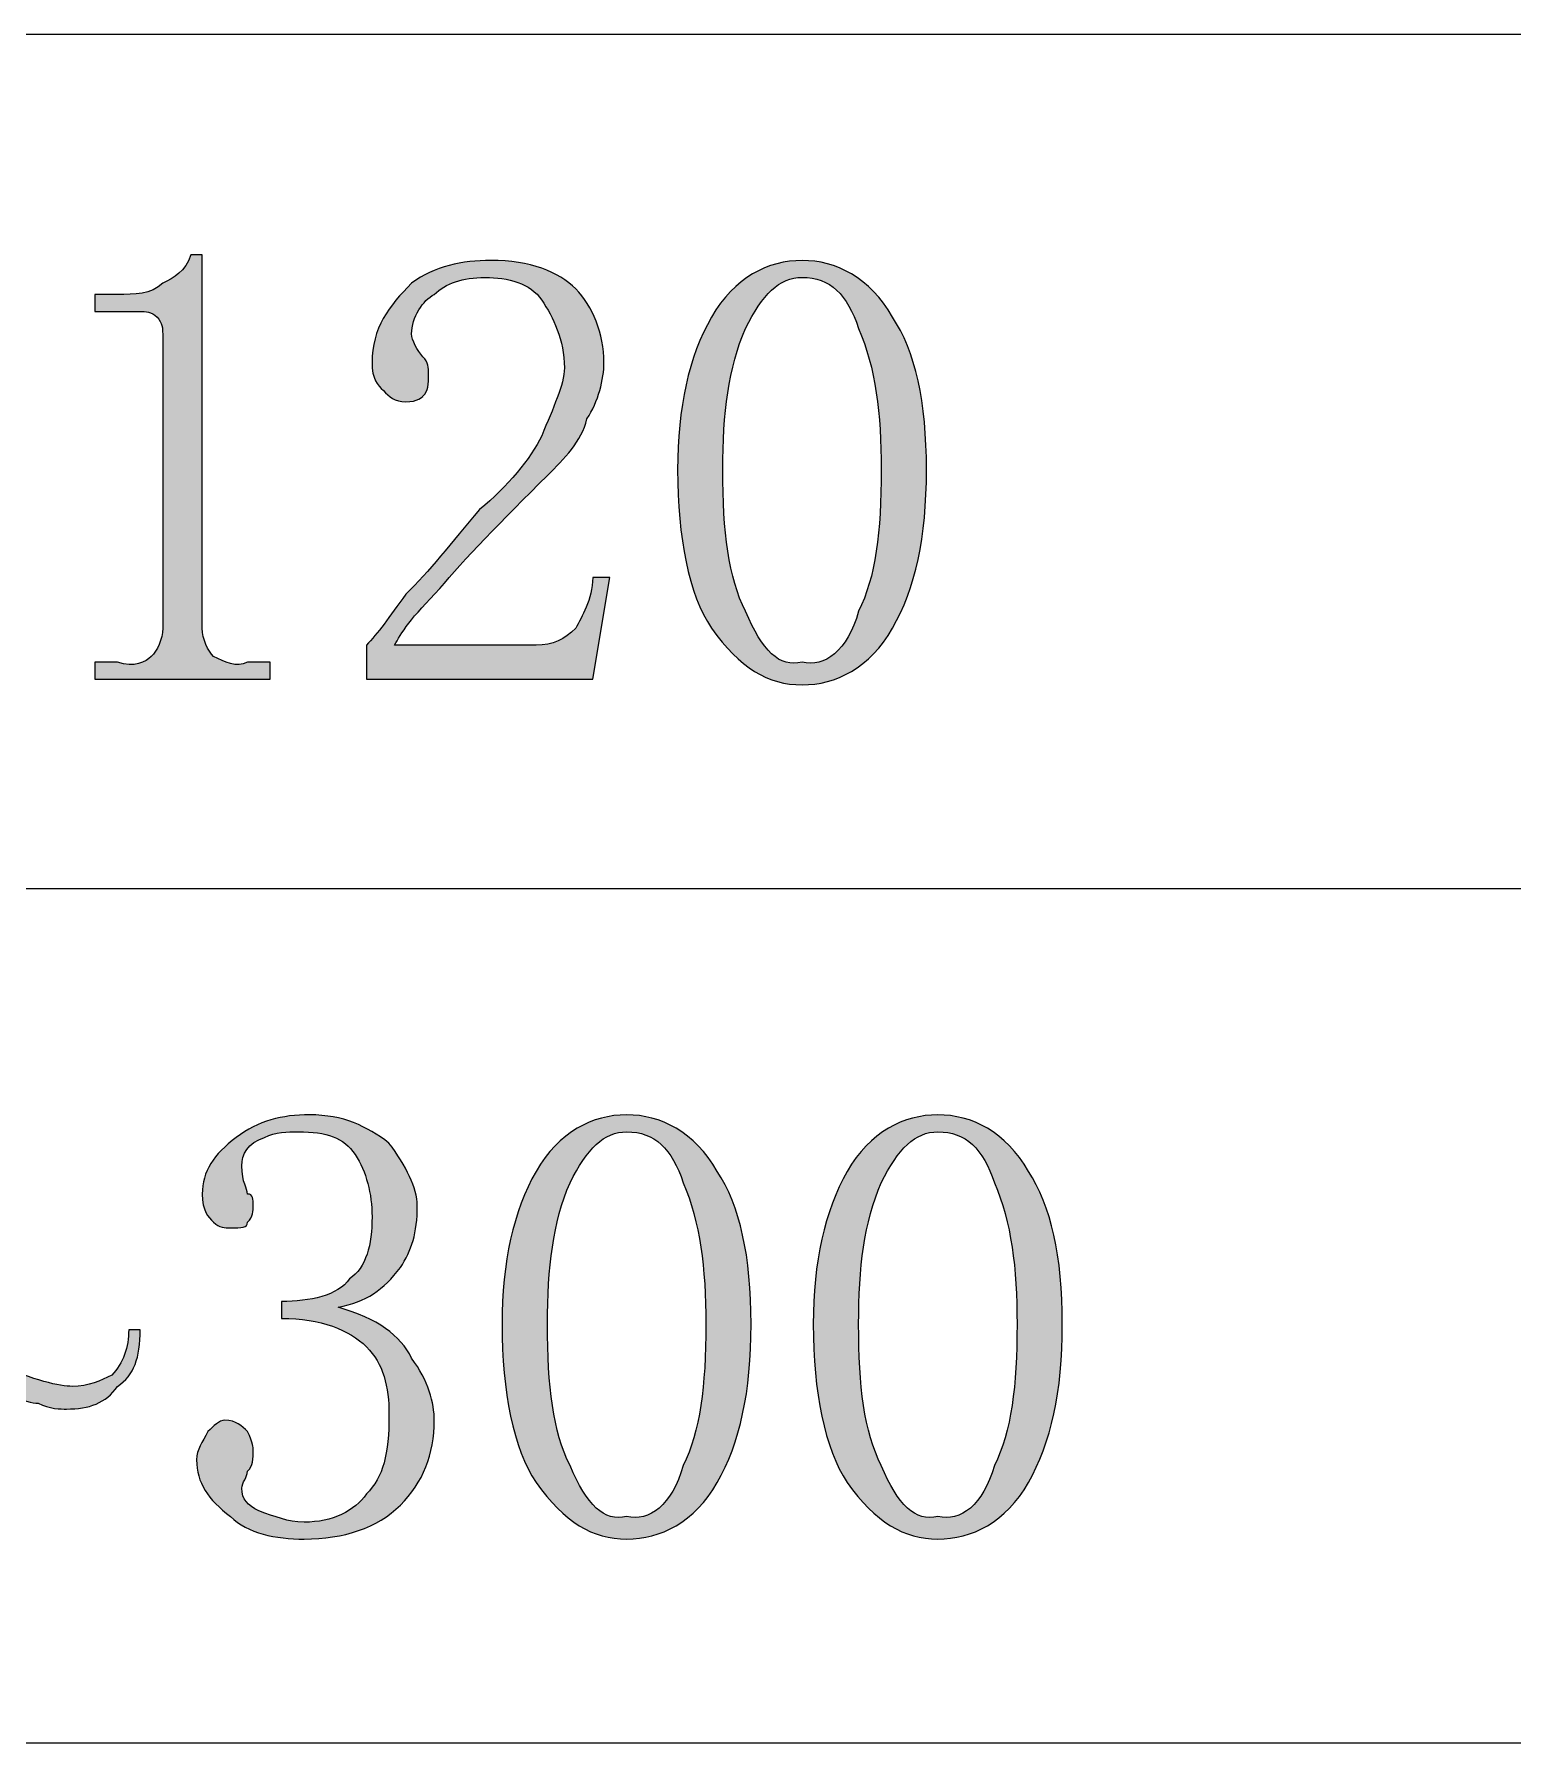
# Model space of a CAD drawing. Header units: millimetres. Extents: x 0 to 297, y 0 to 208.
# Drawn here: x 137.68 to 142.69, y 6.61 to 12.4 of the extents above; entities that cross this region are included whole.
import ezdxf

# ---------------------------------------------------------------- set-up
doc = ezdxf.new("R2010")
doc.units = ezdxf.units.MM

msp = doc.modelspace()

# ---------------------------------------------------------------- hatches: boundary and pattern name
h = msp.add_hatch(color=7)
edge = h.paths.add_edge_path(flags=0)
edge.add_spline(control_points=[(138.249731, 11.652901), (138.249731, 11.652901), (138.249731, 10.388193), (138.249731, 10.388193), (138.249731, 10.34974), (138.268781, 10.311288), (138.288183, 10.292238), (138.326283, 10.273188), (138.364736, 10.253785), (138.403189, 10.273188), (138.403189, 10.273188), (138.479742, 10.273188), (138.479742, 10.273188), (138.479742, 10.273188), (138.479742, 10.215685), (138.479742, 10.215685), (138.479742, 10.215685), (137.885664, 10.215685), (137.885664, 10.215685), (137.885664, 10.215685), (137.885664, 10.273188), (137.885664, 10.273188), (137.885664, 10.273188), (137.962217, 10.273188), (137.962217, 10.273188), (138.019719, 10.253785), (138.058172, 10.273188), (138.077222, 10.292238), (138.096625, 10.311288), (138.115675, 10.34974), (138.115675, 10.388193), (138.115675, 10.388193), (138.115675, 11.38479), (138.115675, 11.38479), (138.115675, 11.40384), (138.115675, 11.42289), (138.096625, 11.44194), (138.077222, 11.461343), (138.058172, 11.461343), (138.039122, 11.461343), (138.039122, 11.461343), (137.885664, 11.461343), (137.885664, 11.461343), (137.885664, 11.461343), (137.885664, 11.518846), (137.885664, 11.518846), (137.885664, 11.518846), (137.962217, 11.518846), (137.962217, 11.518846), (138.019719, 11.518846), (138.077222, 11.518846), (138.115675, 11.556946), (138.153775, 11.576349), (138.192228, 11.595399), (138.211278, 11.652901), (138.211278, 11.652901), (138.249731, 11.652901), (138.249731, 11.652901), (138.249731, 11.652901), (138.249731, 11.652901), (138.249731, 11.652901)], knot_values=[0, 0, 0, 0, 1, 1, 1, 2, 2, 2, 3, 3, 3, 4, 4, 4, 5, 5, 5, 6, 6, 6, 7, 7, 7, 8, 8, 8, 9, 9, 9, 10, 10, 10, 11, 11, 11, 12, 12, 12, 13, 13, 13, 14, 14, 14, 15, 15, 15, 16, 16, 16, 17, 17, 17, 18, 18, 18, 19, 19, 19, 20, 20, 20, 20], degree=3, periodic=1)
edge = h.paths.add_edge_path(flags=0)
edge.add_spline(control_points=[(139.476339, 11.269785), (139.476339, 11.365388), (139.437886, 11.44194), (139.399786, 11.499796), (139.361333, 11.556946), (139.284781, 11.576349), (139.207875, 11.576349), (139.131322, 11.576349), (139.073819, 11.556946), (139.035719, 11.518846), (138.997267, 11.499796), (138.958814, 11.44194), (138.958814, 11.38479), (138.958814, 11.365388), (138.978217, 11.327288), (138.997267, 11.307885), (139.016317, 11.288835), (139.016317, 11.269785), (139.016317, 11.250382), (139.016317, 11.212282), (139.016317, 11.192879), (138.997267, 11.173829), (138.997267, 11.173829), (138.978217, 11.154779), (138.939764, 11.154779), (138.901311, 11.154779), (138.882261, 11.173829), (138.863211, 11.192879), (138.843808, 11.212282), (138.824758, 11.231332), (138.824758, 11.288835), (138.824758, 11.40384), (138.882261, 11.480393), (138.958814, 11.556946), (139.035719, 11.614449), (139.131322, 11.633851), (139.227278, 11.633851), (139.361333, 11.633851), (139.457289, 11.595399), (139.514792, 11.537896), (139.572294, 11.480393), (139.610394, 11.38479), (139.610394, 11.288835), (139.610394, 11.231332), (139.591344, 11.154779), (139.552892, 11.097276), (139.533842, 11.020371), (139.476339, 10.962868), (139.418836, 10.905365), (139.265378, 10.75226), (139.131322, 10.617851), (139.054769, 10.522249), (138.958814, 10.426293), (138.920714, 10.36879), (138.901311, 10.33069), (138.901311, 10.33069), (139.380383, 10.33069), (139.380383, 10.33069), (139.437886, 10.33069), (139.476339, 10.34974), (139.514792, 10.388193), (139.533842, 10.426293), (139.572294, 10.483796), (139.572294, 10.560349), (139.572294, 10.560349), (139.629797, 10.560349), (139.629797, 10.560349), (139.629797, 10.560349), (139.572294, 10.215685), (139.572294, 10.215685), (139.572294, 10.215685), (138.805708, 10.215685), (138.805708, 10.215685), (138.805708, 10.215685), (138.805708, 10.33069), (138.805708, 10.33069), (138.843808, 10.36879), (138.882261, 10.426293), (138.939764, 10.503199), (139.016317, 10.579751), (139.093222, 10.675354), (139.188825, 10.79036), (139.284781, 10.867265), (139.361333, 10.962868), (139.399786, 11.039774), (139.437886, 11.135376), (139.476339, 11.212282), (139.476339, 11.269785), (139.476339, 11.269785), (139.476339, 11.269785), (139.476339, 11.269785), (139.476339, 11.269785), (139.476339, 11.269785), (139.476339, 11.269785)], knot_values=[0, 0, 0, 0, 1, 1, 1, 2, 2, 2, 3, 3, 3, 4, 4, 4, 5, 5, 5, 6, 6, 6, 7, 7, 7, 8, 8, 8, 9, 9, 9, 10, 10, 10, 11, 11, 11, 12, 12, 12, 13, 13, 13, 14, 14, 14, 15, 15, 15, 16, 16, 16, 17, 17, 17, 18, 18, 18, 19, 19, 19, 20, 20, 20, 21, 21, 21, 22, 22, 22, 23, 23, 23, 24, 24, 24, 25, 25, 25, 26, 26, 26, 27, 27, 27, 28, 28, 28, 29, 29, 29, 30, 30, 30, 31, 31, 31, 31], degree=3, periodic=1)
edge = h.paths.add_edge_path(flags=0)
edge.add_spline(control_points=[(140.281378, 11.576349), (140.204472, 11.576349), (140.147322, 11.518846), (140.089819, 11.40384), (140.032317, 11.269785), (140.012914, 11.116326), (140.012914, 10.924768), (140.012914, 10.713807), (140.032317, 10.560349), (140.089819, 10.445343), (140.147322, 10.311288), (140.204472, 10.253785), (140.281378, 10.273188), (140.357931, 10.253785), (140.434483, 10.311288), (140.472936, 10.445343), (140.530439, 10.560349), (140.549489, 10.713807), (140.549489, 10.924768), (140.549489, 11.116326), (140.530439, 11.269785), (140.472936, 11.40384), (140.434483, 11.518846), (140.376981, 11.576349), (140.281378, 11.576349), (140.281378, 11.576349), (140.281378, 11.576349), (140.281378, 11.576349), (140.281378, 11.576349), (140.281378, 11.576349), (140.281378, 11.576349)], knot_values=[0, 0, 0, 0, 1, 1, 1, 2, 2, 2, 3, 3, 3, 4, 4, 4, 5, 5, 5, 6, 6, 6, 7, 7, 7, 8, 8, 8, 9, 9, 9, 10, 10, 10, 10], degree=3, periodic=1)
edge = h.paths.add_edge_path(flags=0)
edge.add_spline(control_points=[(140.281378, 10.196282), (140.166372, 10.196282), (140.070417, 10.253785), (139.974814, 10.388193), (139.897908, 10.503199), (139.859808, 10.694757), (139.859808, 10.924768), (139.859808, 11.135376), (139.897908, 11.307885), (139.974814, 11.44194), (140.051367, 11.576349), (140.166372, 11.633851), (140.281378, 11.633851), (140.396383, 11.633851), (140.511389, 11.576349), (140.587942, 11.44194), (140.664494, 11.327288), (140.702947, 11.154779), (140.702947, 10.924768), (140.702947, 10.694757), (140.664494, 10.522249), (140.587942, 10.388193), (140.511389, 10.253785), (140.396383, 10.196282), (140.281378, 10.196282), (140.281378, 10.196282), (140.281378, 10.196282), (140.281378, 10.196282), (140.281378, 10.196282), (140.281378, 10.196282), (140.281378, 10.196282)], knot_values=[0, 0, 0, 0, 1, 1, 1, 2, 2, 2, 3, 3, 3, 4, 4, 4, 5, 5, 5, 6, 6, 6, 7, 7, 7, 8, 8, 8, 9, 9, 9, 10, 10, 10, 10], degree=3, periodic=1)
h = msp.add_hatch(color=7)
edge = h.paths.add_edge_path(flags=0)
edge.add_spline(control_points=[(139.035719, 7.704965), (139.035719, 7.58996), (138.997267, 7.494004), (138.920714, 7.417451), (138.843808, 7.340899), (138.728803, 7.302446), (138.594747, 7.302446), (138.498792, 7.302446), (138.403189, 7.321496), (138.345686, 7.378999), (138.268781, 7.436501), (138.230681, 7.494004), (138.230681, 7.570557), (138.230681, 7.60901), (138.249731, 7.62806), (138.268781, 7.666513), (138.288183, 7.685563), (138.307233, 7.704965), (138.326283, 7.704965), (138.364736, 7.704965), (138.383786, 7.685563), (138.403189, 7.666513), (138.422239, 7.62806), (138.422239, 7.60901), (138.422239, 7.60901), (138.422239, 7.570557), (138.422239, 7.551507), (138.403189, 7.532457), (138.403189, 7.513054), (138.383786, 7.494004), (138.383786, 7.474954), (138.383786, 7.436501), (138.403189, 7.417451), (138.441289, 7.398049), (138.498792, 7.378999), (138.537244, 7.359949), (138.594747, 7.359949), (138.690703, 7.359949), (138.767256, 7.398049), (138.805708, 7.455551), (138.863211, 7.513054), (138.882261, 7.58996), (138.882261, 7.724015), (138.882261, 7.819971), (138.863211, 7.896524), (138.805708, 7.954026), (138.748206, 8.011529), (138.65225, 8.049982), (138.518194, 8.049982), (138.518194, 8.049982), (138.518194, 8.107485), (138.518194, 8.107485), (138.613797, 8.107485), (138.709753, 8.126535), (138.748206, 8.184038), (138.805708, 8.22249), (138.824758, 8.299043), (138.824758, 8.394646), (138.824758, 8.471551), (138.805708, 8.548104), (138.767256, 8.605607), (138.728803, 8.66311), (138.6713, 8.68216), (138.575697, 8.68216), (138.537244, 8.68216), (138.498792, 8.68216), (138.460692, 8.66311), (138.403189, 8.64406), (138.383786, 8.605607), (138.383786, 8.567154), (138.383786, 8.509651), (138.403189, 8.490601), (138.403189, 8.471551), (138.422239, 8.471551), (138.422239, 8.452149), (138.422239, 8.433099), (138.422239, 8.414049), (138.422239, 8.394646), (138.403189, 8.375596), (138.403189, 8.356546), (138.383786, 8.356546), (138.345686, 8.356546), (138.326283, 8.356546), (138.307233, 8.356546), (138.288183, 8.375596), (138.268781, 8.394646), (138.249731, 8.414049), (138.249731, 8.471551), (138.249731, 8.548104), (138.288183, 8.605607), (138.364736, 8.66311), (138.441289, 8.720613), (138.518194, 8.739663), (138.613797, 8.739663), (138.728803, 8.739663), (138.805708, 8.701563), (138.882261, 8.64406), (138.939764, 8.567154), (138.978217, 8.490601), (138.978217, 8.433099), (138.978217, 8.337496), (138.958814, 8.279993), (138.920714, 8.22249), (138.863211, 8.145585), (138.805708, 8.107485), (138.709753, 8.088082), (138.843808, 8.049982), (138.920714, 7.992479), (138.958814, 7.915574), (139.016317, 7.839021), (139.035719, 7.762468), (139.035719, 7.704965), (139.035719, 7.704965), (139.035719, 7.704965), (139.035719, 7.704965), (139.035719, 7.704965), (139.035719, 7.704965), (139.035719, 7.704965)], knot_values=[0, 0, 0, 0, 1, 1, 1, 2, 2, 2, 3, 3, 3, 4, 4, 4, 5, 5, 5, 6, 6, 6, 7, 7, 7, 8, 8, 8, 9, 9, 9, 10, 10, 10, 11, 11, 11, 12, 12, 12, 13, 13, 13, 14, 14, 14, 15, 15, 15, 16, 16, 16, 17, 17, 17, 18, 18, 18, 19, 19, 19, 20, 20, 20, 21, 21, 21, 22, 22, 22, 23, 23, 23, 24, 24, 24, 25, 25, 25, 26, 26, 26, 27, 27, 27, 28, 28, 28, 29, 29, 29, 30, 30, 30, 31, 31, 31, 32, 32, 32, 33, 33, 33, 34, 34, 34, 35, 35, 35, 36, 36, 36, 37, 37, 37, 38, 38, 38, 39, 39, 39, 39], degree=3, periodic=1)
edge = h.paths.add_edge_path(flags=0)
edge.add_spline(control_points=[(139.6873, 8.68216), (139.610394, 8.68216), (139.552892, 8.624657), (139.495389, 8.509651), (139.437886, 8.375596), (139.418836, 8.22249), (139.418836, 8.030579), (139.418836, 7.819971), (139.437886, 7.666513), (139.495389, 7.551507), (139.552892, 7.417451), (139.610394, 7.359949), (139.6873, 7.378999), (139.763853, 7.359949), (139.840406, 7.417451), (139.878858, 7.551507), (139.936361, 7.666513), (139.955411, 7.819971), (139.955411, 8.030579), (139.955411, 8.22249), (139.936361, 8.375596), (139.878858, 8.509651), (139.840406, 8.624657), (139.782903, 8.68216), (139.6873, 8.68216), (139.6873, 8.68216), (139.6873, 8.68216), (139.6873, 8.68216), (139.6873, 8.68216), (139.6873, 8.68216), (139.6873, 8.68216)], knot_values=[0, 0, 0, 0, 1, 1, 1, 2, 2, 2, 3, 3, 3, 4, 4, 4, 5, 5, 5, 6, 6, 6, 7, 7, 7, 8, 8, 8, 9, 9, 9, 10, 10, 10, 10], degree=3, periodic=1)
edge = h.paths.add_edge_path(flags=0)
edge.add_spline(control_points=[(139.6873, 7.302446), (139.572294, 7.302446), (139.476339, 7.359949), (139.380383, 7.494004), (139.303831, 7.60901), (139.265378, 7.800568), (139.265378, 8.030579), (139.265378, 8.24154), (139.303831, 8.414049), (139.380383, 8.548104), (139.457289, 8.68216), (139.572294, 8.739663), (139.6873, 8.739663), (139.802306, 8.739663), (139.917311, 8.68216), (139.993864, 8.548104), (140.070417, 8.433099), (140.108869, 8.26059), (140.108869, 8.030579), (140.108869, 7.800568), (140.070417, 7.62806), (139.993864, 7.494004), (139.917311, 7.359949), (139.802306, 7.302446), (139.6873, 7.302446), (139.6873, 7.302446), (139.6873, 7.302446), (139.6873, 7.302446), (139.6873, 7.302446), (139.6873, 7.302446), (139.6873, 7.302446)], knot_values=[0, 0, 0, 0, 1, 1, 1, 2, 2, 2, 3, 3, 3, 4, 4, 4, 5, 5, 5, 6, 6, 6, 7, 7, 7, 8, 8, 8, 9, 9, 9, 10, 10, 10, 10], degree=3, periodic=1)
edge = h.paths.add_edge_path(flags=0)
edge.add_spline(control_points=[(140.7414, 8.68216), (140.664494, 8.68216), (140.606992, 8.624657), (140.549489, 8.509651), (140.491986, 8.375596), (140.472936, 8.22249), (140.472936, 8.030579), (140.472936, 7.819971), (140.491986, 7.666513), (140.549489, 7.551507), (140.606992, 7.417451), (140.664494, 7.359949), (140.7414, 7.378999), (140.817953, 7.359949), (140.894506, 7.417451), (140.932958, 7.551507), (140.990461, 7.666513), (141.009511, 7.819971), (141.009511, 8.030579), (141.009511, 8.22249), (140.990461, 8.375596), (140.932958, 8.509651), (140.894506, 8.624657), (140.837003, 8.68216), (140.7414, 8.68216), (140.7414, 8.68216), (140.7414, 8.68216), (140.7414, 8.68216), (140.7414, 8.68216), (140.7414, 8.68216), (140.7414, 8.68216)], knot_values=[0, 0, 0, 0, 1, 1, 1, 2, 2, 2, 3, 3, 3, 4, 4, 4, 5, 5, 5, 6, 6, 6, 7, 7, 7, 8, 8, 8, 9, 9, 9, 10, 10, 10, 10], degree=3, periodic=1)
edge = h.paths.add_edge_path(flags=0)
edge.add_spline(control_points=[(140.7414, 7.302446), (140.626394, 7.302446), (140.530439, 7.359949), (140.434483, 7.494004), (140.357931, 7.60901), (140.319478, 7.800568), (140.319478, 8.030579), (140.319478, 8.24154), (140.357931, 8.414049), (140.434483, 8.548104), (140.511389, 8.68216), (140.626394, 8.739663), (140.7414, 8.739663), (140.856406, 8.739663), (140.971411, 8.68216), (141.047964, 8.548104), (141.124517, 8.433099), (141.162969, 8.26059), (141.162969, 8.030579), (141.162969, 7.800568), (141.124517, 7.62806), (141.047964, 7.494004), (140.971411, 7.359949), (140.856406, 7.302446), (140.7414, 7.302446), (140.7414, 7.302446), (140.7414, 7.302446), (140.7414, 7.302446), (140.7414, 7.302446), (140.7414, 7.302446), (140.7414, 7.302446)], knot_values=[0, 0, 0, 0, 1, 1, 1, 2, 2, 2, 3, 3, 3, 4, 4, 4, 5, 5, 5, 6, 6, 6, 7, 7, 7, 8, 8, 8, 9, 9, 9, 10, 10, 10, 10], degree=3, periodic=1)
h = msp.add_hatch(color=7)
edge = h.paths.add_edge_path(flags=0)
edge.add_spline(control_points=[(138.000669, 8.011529), (138.000669, 8.011529), (138.039122, 8.011529), (138.039122, 8.011529), (138.039122, 7.915574), (138.019719, 7.858071), (137.962217, 7.819971), (137.924117, 7.762468), (137.866614, 7.743065), (137.789708, 7.743065), (137.770658, 7.743065), (137.732206, 7.743065), (137.694106, 7.762468), (137.655653, 7.762468), (137.559697, 7.800568), (137.425642, 7.858071), (137.310636, 7.915574), (137.234083, 7.934976), (137.195631, 7.934976), (137.157178, 7.934976), (137.100028, 7.915574), (137.080625, 7.896524), (137.042172, 7.858071), (137.023122, 7.800568), (137.004072, 7.743065), (137.004072, 7.743065), (136.965619, 7.743065), (136.965619, 7.743065), (136.965619, 7.819971), (137.004072, 7.896524), (137.042172, 7.934976), (137.080625, 7.992479), (137.138128, 8.011529), (137.195631, 8.011529), (137.234083, 8.011529), (137.253133, 8.011529), (137.291586, 7.992479), (137.368139, 7.973076), (137.444692, 7.934976), (137.559697, 7.896524), (137.674703, 7.839021), (137.770658, 7.819971), (137.809111, 7.819971), (137.866614, 7.819971), (137.904714, 7.839021), (137.943167, 7.858071), (137.981619, 7.896524), (138.000669, 7.954026), (138.000669, 8.011529), (138.000669, 8.011529), (138.000669, 8.011529), (138.000669, 8.011529), (138.000669, 8.011529), (138.000669, 8.011529), (138.000669, 8.011529)], knot_values=[0, 0, 0, 0, 1, 1, 1, 2, 2, 2, 3, 3, 3, 4, 4, 4, 5, 5, 5, 6, 6, 6, 7, 7, 7, 8, 8, 8, 9, 9, 9, 10, 10, 10, 11, 11, 11, 12, 12, 12, 13, 13, 13, 14, 14, 14, 15, 15, 15, 16, 16, 16, 17, 17, 17, 18, 18, 18, 18], degree=3, periodic=1)

# ---------------------------------------------------------------- linework, layer by layer
at = {"color": 7, "lineweight": 15}
for points in [[(132.557661, 12.400438), (161.497433, 12.400438)], [(132.557661, 9.506249), (161.497433, 9.506249)], [(132.557661, 6.612413), (161.497433, 6.612413)]]:
    msp.add_lwpolyline(points, dxfattribs=at)
at = {"color": 7, "lineweight": 0}
for points, knots in [([(138.249731, 11.652901), (138.249731, 11.652901), (138.249731, 10.388193), (138.249731, 10.388193), (138.249731, 10.34974), (138.268781, 10.311288), (138.288183, 10.292238), (138.326283, 10.273188), (138.364736, 10.253785), (138.403189, 10.273188), (138.403189, 10.273188), (138.479742, 10.273188), (138.479742, 10.273188), (138.479742, 10.273188), (138.479742, 10.215685), (138.479742, 10.215685), (138.479742, 10.215685), (137.885664, 10.215685), (137.885664, 10.215685), (137.885664, 10.215685), (137.885664, 10.273188), (137.885664, 10.273188), (137.885664, 10.273188), (137.962217, 10.273188), (137.962217, 10.273188), (138.019719, 10.253785), (138.058172, 10.273188), (138.077222, 10.292238), (138.096625, 10.311288), (138.115675, 10.34974), (138.115675, 10.388193), (138.115675, 10.388193), (138.115675, 11.38479), (138.115675, 11.38479), (138.115675, 11.40384), (138.115675, 11.42289), (138.096625, 11.44194), (138.077222, 11.461343), (138.058172, 11.461343), (138.039122, 11.461343), (138.039122, 11.461343), (137.885664, 11.461343), (137.885664, 11.461343), (137.885664, 11.461343), (137.885664, 11.518846), (137.885664, 11.518846), (137.885664, 11.518846), (137.962217, 11.518846), (137.962217, 11.518846), (138.019719, 11.518846), (138.077222, 11.518846), (138.115675, 11.556946), (138.153775, 11.576349), (138.192228, 11.595399), (138.211278, 11.652901), (138.211278, 11.652901), (138.249731, 11.652901), (138.249731, 11.652901), (138.249731, 11.652901), (138.249731, 11.652901), (138.249731, 11.652901)], [0, 0, 0, 0, 1, 1, 1, 2, 2, 2, 3, 3, 3, 4, 4, 4, 5, 5, 5, 6, 6, 6, 7, 7, 7, 8, 8, 8, 9, 9, 9, 10, 10, 10, 11, 11, 11, 12, 12, 12, 13, 13, 13, 14, 14, 14, 15, 15, 15, 16, 16, 16, 17, 17, 17, 18, 18, 18, 19, 19, 19, 20, 20, 20, 20]), ([(139.476339, 11.269785), (139.476339, 11.365388), (139.437886, 11.44194), (139.399786, 11.499796), (139.361333, 11.556946), (139.284781, 11.576349), (139.207875, 11.576349), (139.131322, 11.576349), (139.073819, 11.556946), (139.035719, 11.518846), (138.997267, 11.499796), (138.958814, 11.44194), (138.958814, 11.38479), (138.958814, 11.365388), (138.978217, 11.327288), (138.997267, 11.307885), (139.016317, 11.288835), (139.016317, 11.269785), (139.016317, 11.250382), (139.016317, 11.212282), (139.016317, 11.192879), (138.997267, 11.173829), (138.997267, 11.173829), (138.978217, 11.154779), (138.939764, 11.154779), (138.901311, 11.154779), (138.882261, 11.173829), (138.863211, 11.192879), (138.843808, 11.212282), (138.824758, 11.231332), (138.824758, 11.288835), (138.824758, 11.40384), (138.882261, 11.480393), (138.958814, 11.556946), (139.035719, 11.614449), (139.131322, 11.633851), (139.227278, 11.633851), (139.361333, 11.633851), (139.457289, 11.595399), (139.514792, 11.537896), (139.572294, 11.480393), (139.610394, 11.38479), (139.610394, 11.288835), (139.610394, 11.231332), (139.591344, 11.154779), (139.552892, 11.097276), (139.533842, 11.020371), (139.476339, 10.962868), (139.418836, 10.905365), (139.265378, 10.75226), (139.131322, 10.617851), (139.054769, 10.522249), (138.958814, 10.426293), (138.920714, 10.36879), (138.901311, 10.33069), (138.901311, 10.33069), (139.380383, 10.33069), (139.380383, 10.33069), (139.437886, 10.33069), (139.476339, 10.34974), (139.514792, 10.388193), (139.533842, 10.426293), (139.572294, 10.483796), (139.572294, 10.560349), (139.572294, 10.560349), (139.629797, 10.560349), (139.629797, 10.560349), (139.629797, 10.560349), (139.572294, 10.215685), (139.572294, 10.215685), (139.572294, 10.215685), (138.805708, 10.215685), (138.805708, 10.215685), (138.805708, 10.215685), (138.805708, 10.33069), (138.805708, 10.33069), (138.843808, 10.36879), (138.882261, 10.426293), (138.939764, 10.503199), (139.016317, 10.579751), (139.093222, 10.675354), (139.188825, 10.79036), (139.284781, 10.867265), (139.361333, 10.962868), (139.399786, 11.039774), (139.437886, 11.135376), (139.476339, 11.212282), (139.476339, 11.269785), (139.476339, 11.269785), (139.476339, 11.269785), (139.476339, 11.269785), (139.476339, 11.269785), (139.476339, 11.269785), (139.476339, 11.269785)], [0, 0, 0, 0, 1, 1, 1, 2, 2, 2, 3, 3, 3, 4, 4, 4, 5, 5, 5, 6, 6, 6, 7, 7, 7, 8, 8, 8, 9, 9, 9, 10, 10, 10, 11, 11, 11, 12, 12, 12, 13, 13, 13, 14, 14, 14, 15, 15, 15, 16, 16, 16, 17, 17, 17, 18, 18, 18, 19, 19, 19, 20, 20, 20, 21, 21, 21, 22, 22, 22, 23, 23, 23, 24, 24, 24, 25, 25, 25, 26, 26, 26, 27, 27, 27, 28, 28, 28, 29, 29, 29, 30, 30, 30, 31, 31, 31, 31]), ([(140.281378, 10.196282), (140.166372, 10.196282), (140.070417, 10.253785), (139.974814, 10.388193), (139.897908, 10.503199), (139.859808, 10.694757), (139.859808, 10.924768), (139.859808, 11.135376), (139.897908, 11.307885), (139.974814, 11.44194), (140.051367, 11.576349), (140.166372, 11.633851), (140.281378, 11.633851), (140.396383, 11.633851), (140.511389, 11.576349), (140.587942, 11.44194), (140.664494, 11.327288), (140.702947, 11.154779), (140.702947, 10.924768), (140.702947, 10.694757), (140.664494, 10.522249), (140.587942, 10.388193), (140.511389, 10.253785), (140.396383, 10.196282), (140.281378, 10.196282), (140.281378, 10.196282), (140.281378, 10.196282), (140.281378, 10.196282), (140.281378, 10.196282), (140.281378, 10.196282), (140.281378, 10.196282)], [0, 0, 0, 0, 1, 1, 1, 2, 2, 2, 3, 3, 3, 4, 4, 4, 5, 5, 5, 6, 6, 6, 7, 7, 7, 8, 8, 8, 9, 9, 9, 10, 10, 10, 10]), ([(140.281378, 11.576349), (140.204472, 11.576349), (140.147322, 11.518846), (140.089819, 11.40384), (140.032317, 11.269785), (140.012914, 11.116326), (140.012914, 10.924768), (140.012914, 10.713807), (140.032317, 10.560349), (140.089819, 10.445343), (140.147322, 10.311288), (140.204472, 10.253785), (140.281378, 10.273188), (140.357931, 10.253785), (140.434483, 10.311288), (140.472936, 10.445343), (140.530439, 10.560349), (140.549489, 10.713807), (140.549489, 10.924768), (140.549489, 11.116326), (140.530439, 11.269785), (140.472936, 11.40384), (140.434483, 11.518846), (140.376981, 11.576349), (140.281378, 11.576349), (140.281378, 11.576349), (140.281378, 11.576349), (140.281378, 11.576349), (140.281378, 11.576349), (140.281378, 11.576349), (140.281378, 11.576349)], [0, 0, 0, 0, 1, 1, 1, 2, 2, 2, 3, 3, 3, 4, 4, 4, 5, 5, 5, 6, 6, 6, 7, 7, 7, 8, 8, 8, 9, 9, 9, 10, 10, 10, 10]), ([(139.035719, 7.704965), (139.035719, 7.58996), (138.997267, 7.494004), (138.920714, 7.417451), (138.843808, 7.340899), (138.728803, 7.302446), (138.594747, 7.302446), (138.498792, 7.302446), (138.403189, 7.321496), (138.345686, 7.378999), (138.268781, 7.436501), (138.230681, 7.494004), (138.230681, 7.570557), (138.230681, 7.60901), (138.249731, 7.62806), (138.268781, 7.666513), (138.288183, 7.685563), (138.307233, 7.704965), (138.326283, 7.704965), (138.364736, 7.704965), (138.383786, 7.685563), (138.403189, 7.666513), (138.422239, 7.62806), (138.422239, 7.60901), (138.422239, 7.60901), (138.422239, 7.570557), (138.422239, 7.551507), (138.403189, 7.532457), (138.403189, 7.513054), (138.383786, 7.494004), (138.383786, 7.474954), (138.383786, 7.436501), (138.403189, 7.417451), (138.441289, 7.398049), (138.498792, 7.378999), (138.537244, 7.359949), (138.594747, 7.359949), (138.690703, 7.359949), (138.767256, 7.398049), (138.805708, 7.455551), (138.863211, 7.513054), (138.882261, 7.58996), (138.882261, 7.724015), (138.882261, 7.819971), (138.863211, 7.896524), (138.805708, 7.954026), (138.748206, 8.011529), (138.65225, 8.049982), (138.518194, 8.049982), (138.518194, 8.049982), (138.518194, 8.107485), (138.518194, 8.107485), (138.613797, 8.107485), (138.709753, 8.126535), (138.748206, 8.184038), (138.805708, 8.22249), (138.824758, 8.299043), (138.824758, 8.394646), (138.824758, 8.471551), (138.805708, 8.548104), (138.767256, 8.605607), (138.728803, 8.66311), (138.6713, 8.68216), (138.575697, 8.68216), (138.537244, 8.68216), (138.498792, 8.68216), (138.460692, 8.66311), (138.403189, 8.64406), (138.383786, 8.605607), (138.383786, 8.567154), (138.383786, 8.509651), (138.403189, 8.490601), (138.403189, 8.471551), (138.422239, 8.471551), (138.422239, 8.452149), (138.422239, 8.433099), (138.422239, 8.414049), (138.422239, 8.394646), (138.403189, 8.375596), (138.403189, 8.356546), (138.383786, 8.356546), (138.345686, 8.356546), (138.326283, 8.356546), (138.307233, 8.356546), (138.288183, 8.375596), (138.268781, 8.394646), (138.249731, 8.414049), (138.249731, 8.471551), (138.249731, 8.548104), (138.288183, 8.605607), (138.364736, 8.66311), (138.441289, 8.720613), (138.518194, 8.739663), (138.613797, 8.739663), (138.728803, 8.739663), (138.805708, 8.701563), (138.882261, 8.64406), (138.939764, 8.567154), (138.978217, 8.490601), (138.978217, 8.433099), (138.978217, 8.337496), (138.958814, 8.279993), (138.920714, 8.22249), (138.863211, 8.145585), (138.805708, 8.107485), (138.709753, 8.088082), (138.843808, 8.049982), (138.920714, 7.992479), (138.958814, 7.915574), (139.016317, 7.839021), (139.035719, 7.762468), (139.035719, 7.704965), (139.035719, 7.704965), (139.035719, 7.704965), (139.035719, 7.704965), (139.035719, 7.704965), (139.035719, 7.704965), (139.035719, 7.704965)], [0, 0, 0, 0, 1, 1, 1, 2, 2, 2, 3, 3, 3, 4, 4, 4, 5, 5, 5, 6, 6, 6, 7, 7, 7, 8, 8, 8, 9, 9, 9, 10, 10, 10, 11, 11, 11, 12, 12, 12, 13, 13, 13, 14, 14, 14, 15, 15, 15, 16, 16, 16, 17, 17, 17, 18, 18, 18, 19, 19, 19, 20, 20, 20, 21, 21, 21, 22, 22, 22, 23, 23, 23, 24, 24, 24, 25, 25, 25, 26, 26, 26, 27, 27, 27, 28, 28, 28, 29, 29, 29, 30, 30, 30, 31, 31, 31, 32, 32, 32, 33, 33, 33, 34, 34, 34, 35, 35, 35, 36, 36, 36, 37, 37, 37, 38, 38, 38, 39, 39, 39, 39]), ([(139.6873, 7.302446), (139.572294, 7.302446), (139.476339, 7.359949), (139.380383, 7.494004), (139.303831, 7.60901), (139.265378, 7.800568), (139.265378, 8.030579), (139.265378, 8.24154), (139.303831, 8.414049), (139.380383, 8.548104), (139.457289, 8.68216), (139.572294, 8.739663), (139.6873, 8.739663), (139.802306, 8.739663), (139.917311, 8.68216), (139.993864, 8.548104), (140.070417, 8.433099), (140.108869, 8.26059), (140.108869, 8.030579), (140.108869, 7.800568), (140.070417, 7.62806), (139.993864, 7.494004), (139.917311, 7.359949), (139.802306, 7.302446), (139.6873, 7.302446), (139.6873, 7.302446), (139.6873, 7.302446), (139.6873, 7.302446), (139.6873, 7.302446), (139.6873, 7.302446), (139.6873, 7.302446)], [0, 0, 0, 0, 1, 1, 1, 2, 2, 2, 3, 3, 3, 4, 4, 4, 5, 5, 5, 6, 6, 6, 7, 7, 7, 8, 8, 8, 9, 9, 9, 10, 10, 10, 10]), ([(139.6873, 8.68216), (139.610394, 8.68216), (139.552892, 8.624657), (139.495389, 8.509651), (139.437886, 8.375596), (139.418836, 8.22249), (139.418836, 8.030579), (139.418836, 7.819971), (139.437886, 7.666513), (139.495389, 7.551507), (139.552892, 7.417451), (139.610394, 7.359949), (139.6873, 7.378999), (139.763853, 7.359949), (139.840406, 7.417451), (139.878858, 7.551507), (139.936361, 7.666513), (139.955411, 7.819971), (139.955411, 8.030579), (139.955411, 8.22249), (139.936361, 8.375596), (139.878858, 8.509651), (139.840406, 8.624657), (139.782903, 8.68216), (139.6873, 8.68216), (139.6873, 8.68216), (139.6873, 8.68216), (139.6873, 8.68216), (139.6873, 8.68216), (139.6873, 8.68216), (139.6873, 8.68216)], [0, 0, 0, 0, 1, 1, 1, 2, 2, 2, 3, 3, 3, 4, 4, 4, 5, 5, 5, 6, 6, 6, 7, 7, 7, 8, 8, 8, 9, 9, 9, 10, 10, 10, 10]), ([(140.7414, 7.302446), (140.626394, 7.302446), (140.530439, 7.359949), (140.434483, 7.494004), (140.357931, 7.60901), (140.319478, 7.800568), (140.319478, 8.030579), (140.319478, 8.24154), (140.357931, 8.414049), (140.434483, 8.548104), (140.511389, 8.68216), (140.626394, 8.739663), (140.7414, 8.739663), (140.856406, 8.739663), (140.971411, 8.68216), (141.047964, 8.548104), (141.124517, 8.433099), (141.162969, 8.26059), (141.162969, 8.030579), (141.162969, 7.800568), (141.124517, 7.62806), (141.047964, 7.494004), (140.971411, 7.359949), (140.856406, 7.302446), (140.7414, 7.302446), (140.7414, 7.302446), (140.7414, 7.302446), (140.7414, 7.302446), (140.7414, 7.302446), (140.7414, 7.302446), (140.7414, 7.302446)], [0, 0, 0, 0, 1, 1, 1, 2, 2, 2, 3, 3, 3, 4, 4, 4, 5, 5, 5, 6, 6, 6, 7, 7, 7, 8, 8, 8, 9, 9, 9, 10, 10, 10, 10]), ([(140.7414, 8.68216), (140.664494, 8.68216), (140.606992, 8.624657), (140.549489, 8.509651), (140.491986, 8.375596), (140.472936, 8.22249), (140.472936, 8.030579), (140.472936, 7.819971), (140.491986, 7.666513), (140.549489, 7.551507), (140.606992, 7.417451), (140.664494, 7.359949), (140.7414, 7.378999), (140.817953, 7.359949), (140.894506, 7.417451), (140.932958, 7.551507), (140.990461, 7.666513), (141.009511, 7.819971), (141.009511, 8.030579), (141.009511, 8.22249), (140.990461, 8.375596), (140.932958, 8.509651), (140.894506, 8.624657), (140.837003, 8.68216), (140.7414, 8.68216), (140.7414, 8.68216), (140.7414, 8.68216), (140.7414, 8.68216), (140.7414, 8.68216), (140.7414, 8.68216), (140.7414, 8.68216)], [0, 0, 0, 0, 1, 1, 1, 2, 2, 2, 3, 3, 3, 4, 4, 4, 5, 5, 5, 6, 6, 6, 7, 7, 7, 8, 8, 8, 9, 9, 9, 10, 10, 10, 10]), ([(138.000669, 8.011529), (138.000669, 8.011529), (138.039122, 8.011529), (138.039122, 8.011529), (138.039122, 7.915574), (138.019719, 7.858071), (137.962217, 7.819971), (137.924117, 7.762468), (137.866614, 7.743065), (137.789708, 7.743065), (137.770658, 7.743065), (137.732206, 7.743065), (137.694106, 7.762468), (137.655653, 7.762468), (137.559697, 7.800568), (137.425642, 7.858071), (137.310636, 7.915574), (137.234083, 7.934976), (137.195631, 7.934976), (137.157178, 7.934976), (137.100028, 7.915574), (137.080625, 7.896524), (137.042172, 7.858071), (137.023122, 7.800568), (137.004072, 7.743065), (137.004072, 7.743065), (136.965619, 7.743065), (136.965619, 7.743065), (136.965619, 7.819971), (137.004072, 7.896524), (137.042172, 7.934976), (137.080625, 7.992479), (137.138128, 8.011529), (137.195631, 8.011529), (137.234083, 8.011529), (137.253133, 8.011529), (137.291586, 7.992479), (137.368139, 7.973076), (137.444692, 7.934976), (137.559697, 7.896524), (137.674703, 7.839021), (137.770658, 7.819971), (137.809111, 7.819971), (137.866614, 7.819971), (137.904714, 7.839021), (137.943167, 7.858071), (137.981619, 7.896524), (138.000669, 7.954026), (138.000669, 8.011529), (138.000669, 8.011529), (138.000669, 8.011529), (138.000669, 8.011529), (138.000669, 8.011529), (138.000669, 8.011529), (138.000669, 8.011529)], [0, 0, 0, 0, 1, 1, 1, 2, 2, 2, 3, 3, 3, 4, 4, 4, 5, 5, 5, 6, 6, 6, 7, 7, 7, 8, 8, 8, 9, 9, 9, 10, 10, 10, 11, 11, 11, 12, 12, 12, 13, 13, 13, 14, 14, 14, 15, 15, 15, 16, 16, 16, 17, 17, 17, 18, 18, 18, 18])]:
    msp.add_open_spline(points, degree=3, knots=knots, dxfattribs=at)

doc.saveas('drawing.dxf')
